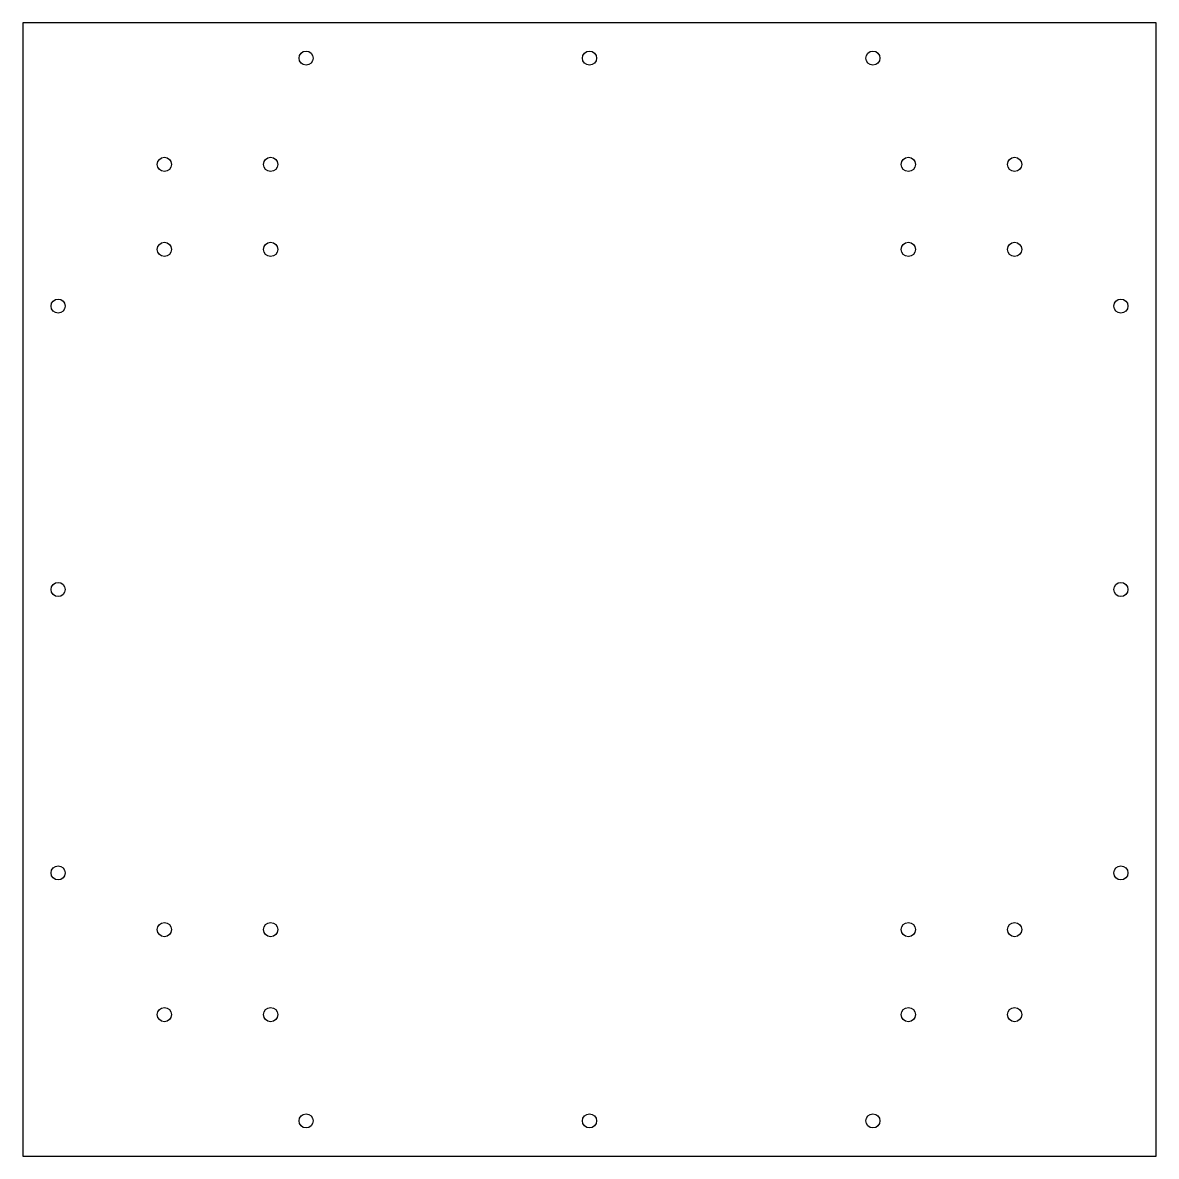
# Model space of a CAD drawing. Header units: millimetres. Extents: x -160 to 160, y -160 to 160.
import ezdxf

# ---------------------------------------------------------------- set-up
doc = ezdxf.new("R2010")
doc.units = ezdxf.units.MM

msp = doc.modelspace()

# ---------------------------------------------------------------- linework, layer by layer
at = {"color": 7, "linetype": 'Continuous', "lineweight": 25}
for p, q in [((160, 160), (-160, 160)), ((-160, 160), (-160, -160)), ((160, -160), (160, 160)), ((-160, -160), (160, -160))]:
    msp.add_line(p, q, dxfattribs=at)
for centre in [(-80, 150), (0, 150), (80, 150), (-120, 120), (-90, 120), (90, 120), (120, 120), (-120, 96), (-90, 96), (90, 96), (120, 96), (-150, 80), (150, 80), (-150, 0), (150, 0), (-150, -80), (150, -80), (-120, -96), (-90, -96), (90, -96), (120, -96), (-120, -120), (-90, -120), (90, -120), (120, -120), (-80, -150), (0, -150), (80, -150)]:
    msp.add_circle(centre, 2, dxfattribs=at)

doc.saveas('drawing.dxf')
